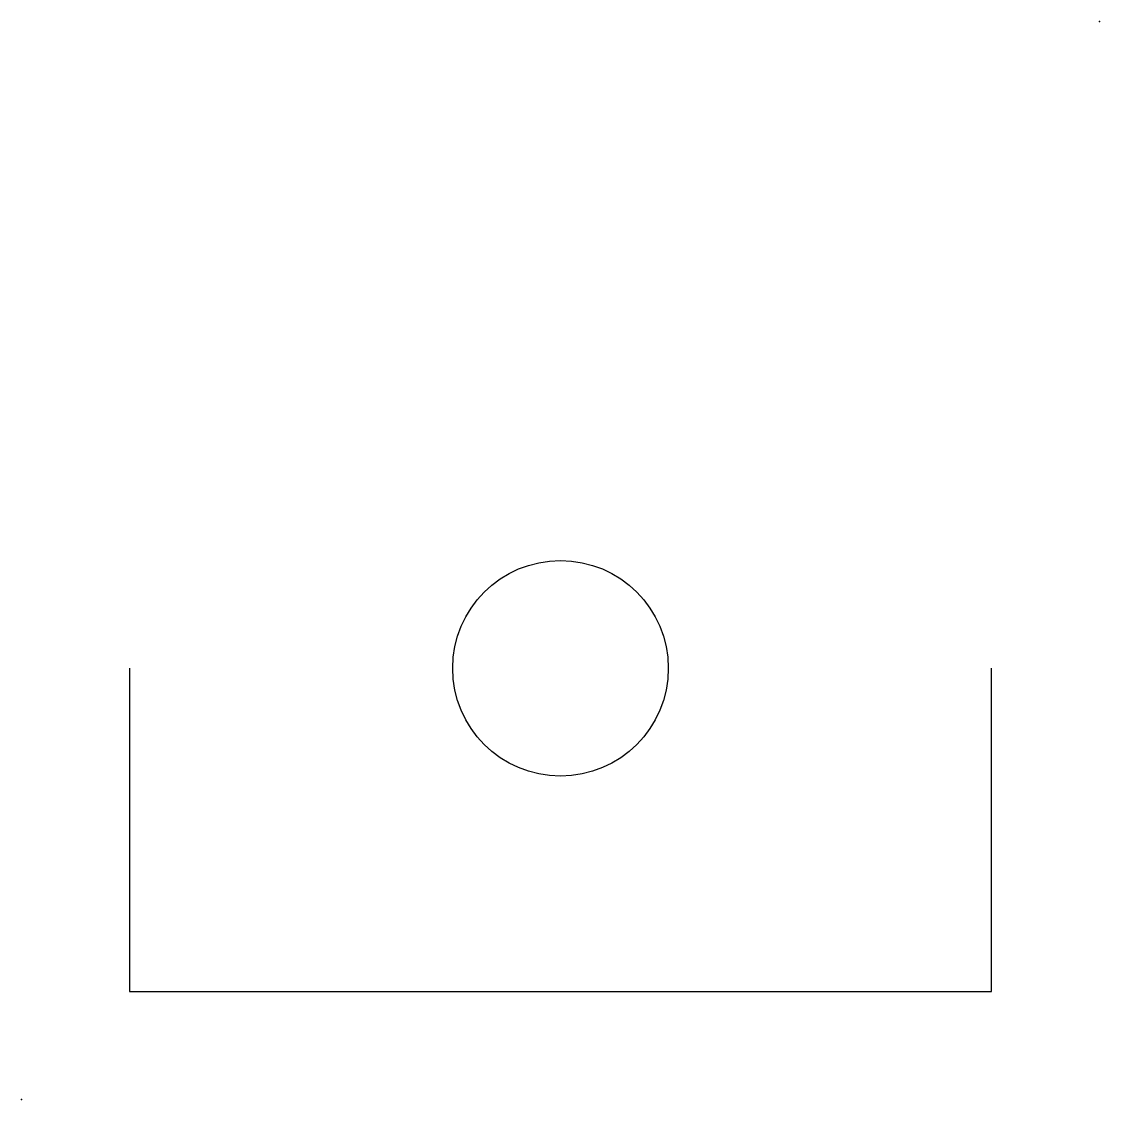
# Model space of a CAD drawing. Extents: x 0 to 100, y 0 to 100.
import ezdxf

# ---------------------------------------------------------------- set-up
doc = ezdxf.new("R2010")
doc.units = 0
doc.layers.get('0').update_dxf_attribs({"linetype": 'CONTINUOUS'})

msp = doc.modelspace()

# ---------------------------------------------------------------- linework, layer by layer
for p, q in [((10, 40), (10, 10)), ((90, 10), (90, 40)), ((10, 10), (90, 10))]:
    msp.add_line(p, q)
msp.add_circle((50, 40), 10)
for p in [(100, 100), (0, 0)]:
    msp.add_point(p)

doc.saveas('drawing.dxf')
